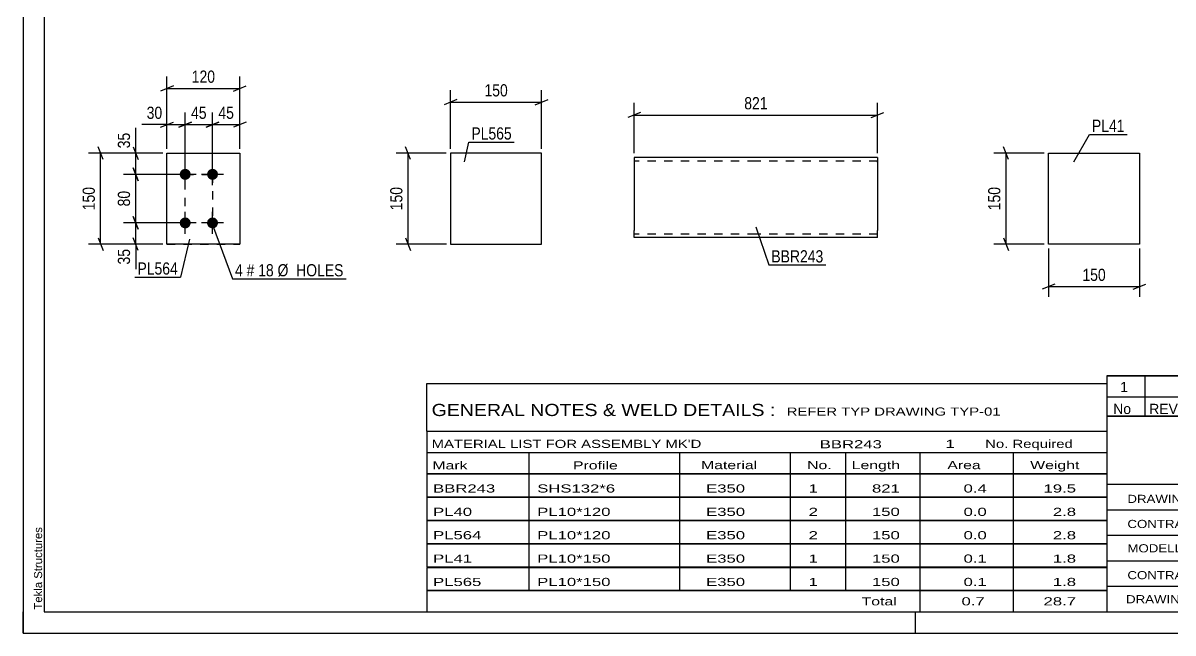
# Model space of a CAD drawing. Header units: millimetres. Extents: x 0 to 420, y 0 to 297.
# Drawn here: x 0 to 270.6, y 0 to 143.6 of the extents above; entities that cross this region are included whole.
import ezdxf

# ---------------------------------------------------------------- set-up
doc = ezdxf.new("R2010")
doc.units = ezdxf.units.MM
doc.linetypes.add('DXK_LINE_DOT2', pattern=[3.9198, 1.9599, -1.9599])
doc.styles.add('Arial', font='ARIAL.TTF', dxfattribs={"height": 0.2})
doc.styles.add('Arial Narrow', font='ARIALN.TTF', dxfattribs={"height": 0.2})

# ---------------------------------------------------------------- blocks, each defined once
blk = doc.blocks.new('Unknown-585697719-1128')
at = {"color": 5, "linetype": 'Continuous'}
for p, q in [((0, 297), (0, 0)), ((5, 292), (5, 5)), ((0, 0), (0, 5)), ((5, 5), (415, 5)), ((210, 0), (210, 5)), ((0, 0), (420, 0))]:
    blk.add_line(p, q, dxfattribs=at)
at = {"color": 174, "linetype": 'Continuous', "style": 'Arial'}
blk.add_text('Tekla Structures', height=1.9102, rotation=90, dxfattribs=at).set_placement((4.5, 5.5))
blk = doc.blocks.new('Bolt-585697719-1585 - 1564')
at = {"linetype": 'Continuous'}
for points in [[(38.16, 106.66), (37.9, 106.68), (37.64, 106.77), (37.41, 106.9), (37.21, 107.08), (37.05, 107.3), (36.94, 107.55), (36.89, 107.81), (36.89, 108.08), (36.94, 108.34), (37.05, 108.59), (37.21, 108.8), (37.41, 108.98), (37.64, 109.12), (37.9, 109.2), (38.16, 109.23), (38.43, 109.2), (38.69, 109.12), (38.92, 108.98), (39.12, 108.8), (39.28, 108.59), (39.39, 108.34), (39.44, 108.08), (39.44, 107.81), (39.39, 107.55), (39.28, 107.3), (39.12, 107.08), (38.92, 106.9), (38.69, 106.77), (38.43, 106.68)], [(44.59, 106.66), (44.33, 106.68), (44.07, 106.77), (43.84, 106.9), (43.64, 107.08), (43.48, 107.3), (43.37, 107.55), (43.31, 107.81), (43.31, 108.08), (43.37, 108.34), (43.48, 108.59), (43.64, 108.8), (43.84, 108.98), (44.07, 109.12), (44.33, 109.2), (44.59, 109.23), (44.86, 109.2), (45.12, 109.12), (45.35, 108.98), (45.55, 108.8), (45.71, 108.59), (45.82, 108.34), (45.87, 108.08), (45.87, 107.81), (45.82, 107.55), (45.71, 107.3), (45.55, 107.08), (45.35, 106.9), (45.12, 106.77), (44.86, 106.68)], [(38.16, 95.23), (37.9, 95.26), (37.64, 95.34), (37.41, 95.47), (37.21, 95.65), (37.05, 95.87), (36.94, 96.12), (36.89, 96.38), (36.89, 96.65), (36.94, 96.91), (37.05, 97.16), (37.21, 97.37), (37.41, 97.55), (37.64, 97.69), (37.9, 97.77), (38.16, 97.8), (38.43, 97.77), (38.69, 97.69), (38.92, 97.55), (39.12, 97.37), (39.28, 97.16), (39.39, 96.91), (39.44, 96.65), (39.44, 96.38), (39.39, 96.12), (39.28, 95.87), (39.12, 95.65), (38.92, 95.47), (38.69, 95.34), (38.43, 95.26)], [(44.59, 95.23), (44.33, 95.26), (44.07, 95.34), (43.84, 95.47), (43.64, 95.65), (43.48, 95.87), (43.37, 96.12), (43.31, 96.38), (43.31, 96.65), (43.37, 96.91), (43.48, 97.16), (43.64, 97.37), (43.84, 97.55), (44.07, 97.69), (44.33, 97.77), (44.59, 97.8), (44.86, 97.77), (45.12, 97.69), (45.35, 97.55), (45.55, 97.37), (45.71, 97.16), (45.82, 96.91), (45.87, 96.65), (45.87, 96.38), (45.82, 96.12), (45.71, 95.87), (45.55, 95.65), (45.35, 95.47), (45.12, 95.34), (44.86, 95.26)]]:
    blk.add_hatch(color=1, dxfattribs=at).paths.add_polyline_path(points)
at = {"color": 1, "linetype": 'Continuous'}
for p, q in [((38.16, 105.37), (38.16, 110.51)), ((44.59, 105.37), (44.59, 110.51)), ((40.74, 107.94), (35.59, 107.94)), ((47.16, 107.94), (42.02, 107.94)), ((38.16, 93.94), (38.16, 99.09)), ((44.59, 93.94), (44.59, 99.09)), ((40.74, 96.51), (35.59, 96.51)), ((47.16, 96.51), (42.02, 96.51))]:
    blk.add_line(p, q, dxfattribs=at)
blk = doc.blocks.new('Part-585697719-1580 - 1564')
at = {"color": 2, "linetype": 'Continuous'}
for p, q in [((33.88, 112.94), (51.02, 112.94)), ((33.88, 91.51), (33.88, 112.94)), ((51.02, 112.94), (51.02, 112.94)), ((51.02, 112.94), (51.02, 91.51)), ((51.02, 91.51), (33.88, 91.51)), ((33.88, 91.51), (33.88, 91.51))]:
    blk.add_line(p, q, dxfattribs=at)
at = {"color": 7, "linetype": 'DXK_LINE_DOT2'}
for p, q in [((33.88, 112.94), (51.02, 112.94)), ((33.88, 91.51), (51.02, 91.51)), ((33.88, 91.51), (33.88, 91.51))]:
    blk.add_line(p, q, dxfattribs=at)
blk = doc.blocks.new('Part-585697719-1238 - 1220')
at = {"color": 2, "linetype": 'Continuous'}
for p, q in [((241.32, 91.51), (241.32, 112.94)), ((241.32, 112.94), (262.74, 112.94)), ((262.74, 112.94), (262.74, 91.51)), ((262.74, 91.51), (241.32, 91.51))]:
    blk.add_line(p, q, dxfattribs=at)
blk = doc.blocks.new('Part-585697719-1540 - 1524')
at = {"color": 2, "linetype": 'Continuous'}
for p, q in [((122.04, 112.94), (100.61, 112.94)), ((100.61, 112.94), (100.62, 91.51)), ((122.04, 91.51), (122.04, 112.94)), ((100.62, 91.51), (122.04, 91.51))]:
    blk.add_line(p, q, dxfattribs=at)
blk = doc.blocks.new('Part-585697719-1431 - 1415')
at = {"color": 2, "linetype": 'Continuous'}
for p, q in [((172.41, 111.9), (143.84, 111.9)), ((143.84, 111.9), (143.84, 94.76)), ((201.09, 111.9), (172.51, 111.9)), ((201.09, 111.9), (201.09, 94.76)), ((143.84, 93.54), (143.84, 94.76)), ((201.09, 93.04), (201.09, 94.76)), ((143.84, 93.17), (143.84, 93.54)), ((143.84, 93.04), (143.84, 93.17)), ((172.41, 93.04), (143.84, 93.04)), ((201.09, 93.04), (172.51, 93.04))]:
    blk.add_line(p, q, dxfattribs=at)
at = {"color": 7, "linetype": 'DXK_LINE_DOT2'}
for p, q in [((172.41, 111.04), (143.84, 111.04)), ((201.09, 111.04), (172.51, 111.04)), ((201.09, 111.04), (201.09, 110.98)), ((201.09, 110.98), (201.09, 111.04)), ((201.09, 110.84), (201.09, 110.98)), ((201.09, 110.98), (201.09, 110.84)), ((143.84, 94.1), (143.84, 94.76)), ((143.84, 93.54), (143.84, 94.43)), ((143.84, 93.9), (143.84, 93.96)), ((143.84, 93.9), (143.84, 93.96)), ((172.41, 93.9), (143.84, 93.9)), ((143.84, 93.04), (143.84, 93.04)), ((201.09, 93.9), (172.51, 93.9)), ((201.09, 93.96), (201.09, 94.43)), ((201.09, 93.9), (201.09, 93.96))]:
    blk.add_line(p, q, dxfattribs=at)
blk = doc.blocks.new('Rectangle-585697719-1700 - 1564')
at = {"color": 1, "linetype": 'DXK_LINE_DOT2'}
blk.add_lwpolyline([(38.16, 107.94), (44.59, 107.94), (44.59, 96.51), (38.16, 96.51), (38.16, 107.94)], close=True, dxfattribs=at)
blk = doc.blocks.new('StraightDimension-585697719-1587 - 1564')
at = {"color": 7, "linetype": 'Continuous'}
for p, q in [((33.88, 113.94), (33.88, 131)), ((51.02, 113.94), (51.02, 131)), ((35.38, 128.75), (32.38, 127.55)), ((33.88, 128.15), (51.02, 128.15)), ((49.52, 127.55), (52.52, 128.75))]:
    blk.add_line(p, q, dxfattribs=at)
at = {"color": 0}
blk.add_wipeout([(45.79, 128.9), (45.79, 133.1), (39.11, 133.1), (39.11, 128.9)], dxfattribs=at)
at = {"color": 3, "style": 'Arial Narrow'}
blk.add_text('120', height=2.863, dxfattribs=at).set_placement((39.71, 129.5))
blk = doc.blocks.new('StraightDimension-585697719-1687 - 1564')
at = {"color": 7, "linetype": 'Continuous'}
for p, q in [((25.93, 98.01), (27.13, 95.01)), ((37.16, 96.51), (23.68, 96.51)), ((26.53, 91.51), (26.53, 96.51)), ((27.13, 90.01), (25.93, 93.01)), ((32.88, 91.51), (23.68, 91.51))]:
    blk.add_line(p, q, dxfattribs=at)
at = {"color": 0}
blk.add_wipeout([(25.78, 90.99), (21.58, 90.99), (21.58, 86.13), (25.78, 86.13)], dxfattribs=at)
at = {"color": 7, "linetype": 'Continuous'}
blk.add_line((26.53, 91.51), (26.53, 85.61), dxfattribs=at)
blk.add_line((26.53, 91.51), (26.53, 85.61), dxfattribs=at)
at = {"color": 3, "style": 'Arial Narrow'}
blk.add_text('35', height=2.863, rotation=90.0002, dxfattribs=at).set_placement((25.18, 86.73))
blk = doc.blocks.new('StraightDimension-585697719-1623 - 1564')
at = {"color": 7, "linetype": 'Continuous'}
for p, q in [((38.16, 108.94), (38.16, 122.5)), ((44.59, 108.94), (44.59, 122.5)), ((36.66, 119.05), (39.66, 120.25)), ((38.16, 119.65), (44.59, 119.65)), ((46.09, 120.25), (43.09, 119.05))]:
    blk.add_line(p, q, dxfattribs=at)
at = {"color": 0}
blk.add_wipeout([(43.81, 120.4), (43.81, 124.6), (38.95, 124.6), (38.95, 120.4)], dxfattribs=at)
at = {"color": 3, "style": 'Arial Narrow'}
blk.add_text('45', height=2.863, dxfattribs=at).set_placement((39.55, 121))
blk = doc.blocks.new('StraightDimension-585697719-1607 - 1564')
at = {"color": 7, "linetype": 'Continuous'}
for p, q in [((44.59, 108.94), (44.59, 122.5)), ((51.02, 113.94), (51.02, 122.5)), ((43.09, 119.05), (46.09, 120.25)), ((44.59, 119.65), (51.02, 119.65)), ((52.52, 120.25), (49.52, 119.05))]:
    blk.add_line(p, q, dxfattribs=at)
at = {"color": 0}
blk.add_wipeout([(50.24, 120.4), (50.24, 124.6), (45.38, 124.6), (45.38, 120.4)], dxfattribs=at)
at = {"color": 3, "style": 'Arial Narrow'}
blk.add_text('45', height=2.863, dxfattribs=at).set_placement((45.98, 121))
blk = doc.blocks.new('StraightDimension-585697719-1633 - 1564')
at = {"color": 7, "linetype": 'Continuous'}
for p, q in [((33.88, 113.94), (33.88, 122.5)), ((38.16, 108.94), (38.16, 122.5)), ((32.38, 119.05), (35.38, 120.25)), ((33.88, 119.65), (38.16, 119.65)), ((39.66, 120.25), (36.66, 119.05))]:
    blk.add_line(p, q, dxfattribs=at)
at = {"color": 0}
blk.add_wipeout([(33.35, 120.4), (33.35, 124.6), (28.5, 124.6), (28.5, 120.4)], dxfattribs=at)
at = {"color": 7, "linetype": 'Continuous'}
blk.add_line((33.88, 119.65), (27.97, 119.65), dxfattribs=at)
blk.add_line((33.88, 119.65), (27.97, 119.65), dxfattribs=at)
at = {"color": 3, "style": 'Arial Narrow'}
blk.add_text('30', height=2.863, dxfattribs=at).set_placement((29.1, 121))
blk = doc.blocks.new('StraightDimension-585697719-1647 - 1564')
at = {"color": 7, "linetype": 'Continuous'}
for p, q in [((18.85, 111.44), (17.65, 114.44)), ((32.88, 112.94), (15.4, 112.94)), ((18.25, 91.51), (18.25, 112.94)), ((17.65, 93.01), (18.85, 90.01)), ((32.88, 91.51), (15.4, 91.51))]:
    blk.add_line(p, q, dxfattribs=at)
at = {"color": 0}
blk.add_wipeout([(17.5, 105.57), (13.3, 105.57), (13.3, 98.89), (17.5, 98.89)], dxfattribs=at)
at = {"color": 3, "style": 'Arial Narrow'}
blk.add_text('150', height=2.863, rotation=90.0002, dxfattribs=at).set_placement((16.9, 99.49))
blk = doc.blocks.new('StraightDimension-585697719-1664 - 1564')
at = {"color": 7, "linetype": 'Continuous'}
for p, q in [((25.93, 114.44), (27.13, 111.44)), ((32.88, 112.94), (23.68, 112.94)), ((26.53, 107.94), (26.53, 112.94)), ((27.13, 106.44), (25.93, 109.44)), ((37.16, 107.94), (23.68, 107.94))]:
    blk.add_line(p, q, dxfattribs=at)
at = {"color": 0}
blk.add_wipeout([(25.78, 118.32), (21.58, 118.32), (21.58, 113.47), (25.78, 113.47)], dxfattribs=at)
at = {"color": 7, "linetype": 'Continuous'}
blk.add_line((26.53, 112.94), (26.53, 118.85), dxfattribs=at)
blk.add_line((26.53, 112.94), (26.53, 118.85), dxfattribs=at)
at = {"color": 3, "style": 'Arial Narrow'}
blk.add_text('35', height=2.863, rotation=90.0002, dxfattribs=at).set_placement((25.18, 114.07))
blk = doc.blocks.new('StraightDimension-585697719-1677 - 1564')
at = {"color": 7, "linetype": 'Continuous'}
for p, q in [((25.93, 109.44), (27.13, 106.44)), ((37.16, 107.94), (23.68, 107.94)), ((26.53, 96.51), (26.53, 107.94)), ((27.13, 95.01), (25.93, 98.01)), ((37.16, 96.51), (23.68, 96.51))]:
    blk.add_line(p, q, dxfattribs=at)
at = {"color": 0}
blk.add_wipeout([(25.78, 104.66), (21.58, 104.66), (21.58, 99.8), (25.78, 99.8)], dxfattribs=at)
at = {"color": 3, "style": 'Arial Narrow'}
blk.add_text('80', height=2.863, rotation=90.0002, dxfattribs=at).set_placement((25.18, 100.4))
blk = doc.blocks.new('StraightDimension-585697719-1241 - 1220')
at = {"color": 7, "linetype": 'Continuous'}
for p, q in [((241.32, 90.51), (241.32, 79.11)), ((262.74, 90.51), (262.74, 79.11)), ((242.82, 82.11), (239.82, 80.91)), ((241.32, 81.51), (262.74, 81.51)), ((261.24, 80.91), (264.24, 82.11))]:
    blk.add_line(p, q, dxfattribs=at)
at = {"color": 0}
blk.add_wipeout([(255.37, 82.26), (255.37, 86.46), (248.69, 86.46), (248.69, 82.26)], dxfattribs=at)
at = {"color": 3, "style": 'Arial Narrow'}
blk.add_text('150', height=2.863, dxfattribs=at).set_placement((249.29, 82.86))
blk = doc.blocks.new('StraightDimension-585697719-1246 - 1220')
at = {"color": 7, "linetype": 'Continuous'}
for p, q in [((231.92, 111.44), (230.72, 114.44)), ((240.32, 112.94), (228.47, 112.94)), ((231.32, 91.51), (231.32, 112.94)), ((230.72, 93.01), (231.92, 90.01)), ((240.32, 91.51), (228.47, 91.51))]:
    blk.add_line(p, q, dxfattribs=at)
at = {"color": 0}
blk.add_wipeout([(230.57, 105.57), (226.37, 105.57), (226.37, 98.89), (230.57, 98.89)], dxfattribs=at)
at = {"color": 3, "style": 'Arial Narrow'}
blk.add_text('150', height=2.863, rotation=90.0002, dxfattribs=at).set_placement((229.97, 99.49))
blk = doc.blocks.new('StraightDimension-585697719-1551 - 1524')
at = {"color": 7, "linetype": 'Continuous'}
for p, q in [((100.61, 113.94), (100.61, 127.79)), ((122.04, 113.94), (122.04, 127.79)), ((102.11, 125.54), (99.11, 124.34)), ((100.61, 124.94), (122.04, 124.94)), ((120.54, 124.34), (123.54, 125.54))]:
    blk.add_line(p, q, dxfattribs=at)
at = {"color": 0}
blk.add_wipeout([(114.67, 125.69), (114.67, 129.89), (107.99, 129.89), (107.99, 125.69)], dxfattribs=at)
at = {"color": 3, "style": 'Arial Narrow'}
blk.add_text('150', height=2.863, dxfattribs=at).set_placement((108.59, 126.29))
blk = doc.blocks.new('StraightDimension-585697719-1542 - 1524')
at = {"color": 7, "linetype": 'Continuous'}
for p, q in [((91.22, 111.44), (90.02, 114.44)), ((99.61, 112.94), (87.77, 112.94)), ((90.62, 91.51), (90.62, 112.94)), ((90.02, 93.01), (91.22, 90.01)), ((99.62, 91.51), (87.77, 91.51))]:
    blk.add_line(p, q, dxfattribs=at)
at = {"color": 0}
blk.add_wipeout([(89.87, 105.57), (85.67, 105.57), (85.67, 98.89), (89.87, 98.89)], dxfattribs=at)
at = {"color": 3, "style": 'Arial Narrow'}
blk.add_text('150', height=2.863, rotation=90.0002, dxfattribs=at).set_placement((89.27, 99.49))
blk = doc.blocks.new('StraightDimension-585697719-1511 - 1415')
at = {"color": 7, "linetype": 'Continuous'}
for p, q in [((143.84, 112.9), (143.84, 124.75)), ((201.09, 112.9), (201.09, 124.75)), ((145.34, 122.5), (142.34, 121.3)), ((143.84, 121.9), (201.09, 121.9)), ((199.59, 121.3), (202.59, 122.5))]:
    blk.add_line(p, q, dxfattribs=at)
at = {"color": 0}
blk.add_wipeout([(175.81, 122.65), (175.81, 126.85), (169.12, 126.85), (169.12, 122.65)], dxfattribs=at)
at = {"color": 3, "style": 'Arial Narrow'}
blk.add_text('821', height=2.863, dxfattribs=at).set_placement((169.72, 123.25))
blk = doc.blocks.new('Unknown-585697719-3479')
at = {"color": 7, "linetype": 'Continuous'}
for p, q in [((255, 60.55), (415, 60.55)), ((415, 60.55), (255, 60.55)), ((255, 60.55), (255, 55.55)), ((264, 60.55), (264, 55.55)), ((288, 60.55), (288, 55.55)), ((385, 60.55), (385, 55.55)), ((415, 60.55), (415, 55.55)), ((255, 55.55), (415, 55.55)), ((255, 55.55), (255, 51.05)), ((255, 55.55), (415, 55.55)), ((264, 55.55), (264, 51.05)), ((288, 55.55), (288, 51.05)), ((385, 55.55), (385, 51.05)), ((415, 55.55), (415, 51.05)), ((415, 51.05), (255, 51.05))]:
    blk.add_line(p, q, dxfattribs=at)
at = {"color": 7, "linetype": 'Continuous', "style": 'Arial Narrow'}
for s, height, width, p in [('1', 2.39, 1.196471, (258.16, 56.7)), ('0', 2.39, 1.196471, (273, 56.7)), ('ISSUED FOR CONSTRUCTION', 2.3861, 1.196471, (290, 56.7)), ('17.03.2026', 2.386, 1.196471, (391, 56.7)), ('No', 2.386, 1.2, (256.54, 51.55)), ('REV MARK', 2.386, 1.2, (265, 51.55)), ('REVISION DESCRIPTION', 2.3861, 1.2, (290, 51.55)), ('REV. DATE', 2.386, 1.2, (390.28, 51.55))]:
    blk.add_text(s, height=height, dxfattribs=dict(at, width=width)).set_placement(p)
blk = doc.blocks.new('Unknown-585697719-3478')
at = {"color": 7, "linetype": 'Continuous'}
for p, q in [((255, 51.05), (255, 5)), ((255, 51.05), (415, 51.05)), ((415, 51), (415, 5)), ((255, 35), (415, 35)), ((295.14, 35), (295.14, 5)), ((255, 29), (415, 29)), ((397, 5.05), (397, 29.05)), ((255, 23), (415, 23)), ((339.14, 23), (339.14, 5)), ((255, 17), (415, 17)), ((255, 11), (397, 11)), ((255, 5), (415, 5))]:
    blk.add_line(p, q, dxfattribs=at)
at = {"color": 7, "style": 'Arial Narrow'}
for s, height, width, p in [('DRAWING TITLE', 1.9089, 1.425378, (259.88, 30.61)), ('BC-BRACE', 1.909, 1.425378, (296.81, 30.59)), ('CONTRACT', 1.909, 1.425378, (259.88, 24.71)), ('TERMINAL BUILDING', 1.9089, 1.425378, (297.06, 25.07)), ('MODELLED BY', 1.9089, 1.425378, (259.88, 18.98)), ('GSK', 1.909, 1.425378, (296.88, 19.04)), ('ISSUED', 1.909, 1.425378, (339.94, 18.64)), ('17.03.2026', 1.909, 1.425378, (356.69, 18.52)), ('CONTRACT NO', 1.9089, 1.425378, (259.88, 12.66)), ('AN-C-1376', 1.909, 1.425378, (297.23, 12.78)), ('SCALE', 1.909, 1.425378, (339.94, 12.65)), ('A1', 6.204, 1.25, (401.24, 7.2)), ('DRAWING No', 1.909, 1.425378, (259.56, 7)), ('[BBR.243]', 1.909, 1.425378, (297.46, 6.99)), ('1', 3.34, 1.5, (376.91, 5.68)), ('REVISION No.', 1.9089, 1.425378, (339.94, 5.77))]:
    blk.add_text(s, height=height, dxfattribs=dict(at, width=width)).set_placement(p)
at = {"color": 7, "linetype": 'Continuous', "style": 'Arial Narrow'}
for s, height, width, p in [('PH #', 2.1, 1.42538, (402.4, 24.55)), ('101', 2.1, 1.42538, (403.41, 18.55)), ('NTS', 1.909, 1.425378, (357, 13.05))]:
    blk.add_text(s, height=height, dxfattribs=dict(at, width=width)).set_placement(p)
blk = doc.blocks.new('Unknown-585697719-3480')
at = {"color": 7, "linetype": 'Continuous'}
for p, q in [((95, 58.75), (255, 58.75)), ((95, 47.5), (95, 58.75)), ((255, 58.75), (255, 47.5)), ((95, 47.5), (255, 47.5)), ((95, 47.5), (95, 42.5)), ((255, 47.5), (255, 42.5)), ((95, 42.5), (255, 42.5)), ((95, 42.5), (95, 37.5)), ((119, 42.5), (119, 37.5)), ((154.5, 42.5), (154.5, 37.5)), ((180.5, 42.5), (180.5, 37.5)), ((193.5, 42.5), (193.5, 37.5)), ((211, 42.5), (211, 37.5)), ((233, 42.5), (233, 37.5)), ((255, 42.5), (255, 37.5)), ((95, 37.5), (255, 37.5)), ((95, 37.45), (95, 32.05)), ((95, 37.45), (255, 37.45)), ((119, 37.5), (119, 32)), ((154.5, 37.5), (154.5, 32)), ((180.5, 37.5), (180.5, 32)), ((193.5, 37.5), (193.5, 32)), ((211, 37.5), (211, 32)), ((233, 37.5), (233, 32)), ((255, 37.45), (255, 32.05)), ((95, 32.05), (255, 32.05)), ((95, 31.95), (95, 26.55)), ((95, 31.95), (255, 31.95)), ((119, 32), (119, 26.5)), ((154.5, 32), (154.5, 26.5)), ((180.5, 32), (180.5, 26.5)), ((193.5, 32), (193.5, 26.5)), ((211, 32), (211, 26.5)), ((233, 32), (233, 26.5)), ((255, 31.95), (255, 26.55)), ((95, 26.55), (255, 26.55)), ((95, 26.45), (95, 21.05)), ((95, 26.45), (255, 26.45)), ((119, 26.5), (119, 21)), ((154.5, 26.5), (154.5, 21)), ((180.5, 26.5), (180.5, 21)), ((193.5, 26.5), (193.5, 21)), ((211, 26.5), (211, 21)), ((233, 26.5), (233, 21)), ((255, 26.45), (255, 21.05)), ((95, 21.05), (255, 21.05)), ((95, 20.95), (95, 15.55)), ((95, 20.95), (255, 20.95)), ((119, 21), (119, 15.5)), ((154.5, 21), (154.5, 15.5)), ((180.5, 21), (180.5, 15.5)), ((193.5, 21), (193.5, 15.5)), ((211, 21), (211, 15.5)), ((233, 21), (233, 15.5)), ((255, 20.95), (255, 15.55)), ((95, 15.55), (255, 15.55)), ((95, 15.45), (95, 10.05)), ((95, 15.45), (255, 15.45)), ((119, 15.5), (119, 10)), ((154.5, 15.5), (154.5, 10)), ((180.5, 15.5), (180.5, 10)), ((193.5, 15.5), (193.5, 10)), ((211, 15.5), (211, 10)), ((233, 15.5), (233, 10)), ((255, 15.45), (255, 10.05)), ((95, 10.05), (255, 10.05)), ((95, 10), (255, 10)), ((95, 10), (95, 5)), ((211, 10), (211, 5)), ((233, 10), (233, 5)), ((255, 10), (255, 5)), ((95, 5), (255, 5))]:
    blk.add_line(p, q, dxfattribs=at)
at = {"color": 7, "style": 'Arial Narrow'}
for s, height, width, p in [('GENERAL NOTES & WELD DETAILS :', 2.8633, 1.4, (96.15, 51.06)), ('REFER TYP DRAWING TYP-01', 1.9089, 1.6, (179.7, 51.16)), ("MATERIAL LIST FOR ASSEMBLY MK'D", 1.9089, 1.6, (96.15, 43.56)), ('BBR243', 1.909, 1.794707, (187.48, 43.47)), ('1', 1.91, 1.794707, (217.08, 43.56)), ('No. Required', 1.9089, 1.6, (226.41, 43.56)), ('Mark', 1.909, 1.7, (96.34, 38.5)), ('Profile', 1.909, 1.7, (129.41, 38.5)), ('Material', 1.909, 1.7, (159.54, 38.56)), ('No.', 1.909, 1.7, (184.5, 38.56)), ('Length', 1.909, 1.7, (195, 38.56)), ('Area', 1.909, 1.7, (217.5, 38.56)), ('Weight', 1.909, 1.7, (237, 38.56))]:
    blk.add_text(s, height=height, dxfattribs=dict(at, width=width)).set_placement(p)
at = {"color": 7, "linetype": 'Continuous', "style": 'Arial Narrow'}
for s, height, width, p in [('BBR243', 1.909, 1.794707, (96.5, 33.06)), ('SHS132*6', 1.909, 1.794707, (121, 33.06)), ('E350', 1.909, 1.794707, (160.74, 33.06)), ('1', 1.91, 1.794707, (184.86, 33.06)), ('821', 1.909, 1.794707, (199.77, 33.06)), ('0.4', 1.909, 1.794707, (221.32, 33.06)), ('19.5', 1.909, 1.794707, (240.14, 33.06)), ('PL40', 1.909, 1.794707, (96.5, 27.56)), ('PL10*120', 1.909, 1.794707, (121, 27.56)), ('E350', 1.909, 1.794707, (160.74, 27.56)), ('2', 1.91, 1.794707, (184.86, 27.56)), ('150', 1.909, 1.794707, (199.77, 27.56)), ('0.0', 1.909, 1.794707, (221.32, 27.56)), ('2.8', 1.909, 1.794707, (242.33, 27.56)), ('PL564', 1.909, 1.794707, (96.5, 22.06)), ('PL10*120', 1.909, 1.794707, (121, 22.06)), ('E350', 1.909, 1.794707, (160.74, 22.06)), ('2', 1.91, 1.794707, (184.86, 22.06)), ('150', 1.909, 1.794707, (199.77, 22.06)), ('0.0', 1.909, 1.794707, (221.32, 22.06)), ('2.8', 1.909, 1.794707, (242.33, 22.06)), ('PL41', 1.909, 1.794707, (96.5, 16.56)), ('PL10*150', 1.909, 1.794707, (121, 16.56)), ('E350', 1.909, 1.794707, (160.74, 16.56)), ('1', 1.91, 1.794707, (184.86, 16.56)), ('150', 1.909, 1.794707, (199.77, 16.56)), ('0.1', 1.909, 1.794707, (221.32, 16.56)), ('1.8', 1.909, 1.794707, (242.33, 16.56)), ('PL565', 1.909, 1.794707, (96.5, 11.06)), ('PL10*150', 1.909, 1.794707, (121, 11.06)), ('E350', 1.909, 1.794707, (160.74, 11.06)), ('1', 1.91, 1.794707, (184.86, 11.06)), ('150', 1.909, 1.794707, (199.77, 11.06)), ('0.1', 1.909, 1.794707, (221.32, 11.06)), ('1.8', 1.909, 1.794707, (242.33, 11.06)), ('Total', 1.909, 1.7, (197.33, 6.5)), ('0.7', 1.909, 1.794707, (220.83, 6.5)), ('28.7', 1.909, 1.794707, (240.14, 6.5))]:
    blk.add_text(s, height=height, dxfattribs=dict(at, width=width)).set_placement(p)
blk = doc.blocks.new('Mark-585697719-1576 - 1564')
at = {"color": 0}
blk.add_wipeout([(36.44, 84.35), (36.44, 87.35), (26.94, 87.35), (26.94, 84.35)], dxfattribs=at)
blk.add_wipeout([(36.44, 84.35), (36.44, 87.35), (26.94, 87.35), (26.94, 84.35)], dxfattribs=at)
at = {"color": 30, "linetype": 'Continuous'}
for p in [(39.15, 92.71), (26.34, 83.75)]:
    blk.add_line(p, (37.04, 83.75), dxfattribs=at)
at = {"color": 3, "style": 'Arial Narrow'}
blk.add_text('PL564', height=2.863, dxfattribs=at).set_placement((26.94, 84.35))
blk = doc.blocks.new('Mark-585697719-1581 - 1564')
at = {"color": 0}
blk.add_wipeout([(51.72, 83.94), (51.72, 86.94), (49.89, 86.94), (49.89, 83.94)], dxfattribs=at)
blk.add_wipeout([(51.72, 83.94), (51.72, 86.94), (49.89, 86.94), (49.89, 83.94)], dxfattribs=at)
at = {"color": 7, "linetype": 'Continuous'}
blk.add_line((44.6, 96.08), (49.29, 83.34), dxfattribs=at)
at = {"color": 0}
blk.add_wipeout([(54.44, 83.94), (54.44, 86.94), (52.62, 86.94), (52.62, 83.94)], dxfattribs=at)
blk.add_wipeout([(54.44, 83.94), (54.44, 86.94), (52.62, 86.94), (52.62, 83.94)], dxfattribs=at)
at = {"color": 3, "style": 'Arial Narrow'}
blk.add_text('4', height=2.86, dxfattribs=at).set_placement((49.89, 83.94))
at = {"color": 0}
blk.add_wipeout([(59, 83.94), (59, 86.94), (55.34, 86.94), (55.34, 83.94)], dxfattribs=at)
blk.add_wipeout([(59, 83.94), (59, 86.94), (55.34, 86.94), (55.34, 83.94)], dxfattribs=at)
at = {"color": 3, "style": 'Arial Narrow'}
blk.add_text('#', height=2.86, dxfattribs=at).set_placement((52.62, 83.94))
at = {"color": 0}
blk.add_wipeout([(75.43, 83.94), (75.43, 86.94), (59.9, 86.94), (59.9, 83.94)], dxfattribs=at)
blk.add_wipeout([(75.43, 83.94), (75.43, 86.94), (59.9, 86.94), (59.9, 83.94)], dxfattribs=at)
at = {"color": 7, "linetype": 'Continuous'}
blk.add_line((49.29, 83.34), (76.03, 83.34), dxfattribs=at)
at = {"color": 3, "style": 'Arial Narrow'}
for s, p in [('18', (55.34, 83.94)), ('Ø  HOLES', (59.9, 83.94))]:
    blk.add_text(s, height=2.863, dxfattribs=at).set_placement(p)
blk = doc.blocks.new('Mark-585697719-1233 - 1220')
at = {"color": 0}
blk.add_wipeout([(259.2, 117.94), (259.2, 120.94), (251.53, 120.94), (251.53, 117.94)], dxfattribs=at)
blk.add_wipeout([(259.2, 117.94), (259.2, 120.94), (251.53, 120.94), (251.53, 117.94)], dxfattribs=at)
at = {"color": 30, "linetype": 'Continuous'}
for p, q in [((247.3, 110.87), (250.93, 117.34)), ((250.93, 117.34), (259.8, 117.34))]:
    blk.add_line(p, q, dxfattribs=at)
at = {"color": 3, "style": 'Arial Narrow'}
blk.add_text('PL41', height=2.863, dxfattribs=at).set_placement((251.53, 117.94))
blk = doc.blocks.new('Mark-585697719-1536 - 1524')
at = {"color": 0}
blk.add_wipeout([(115.01, 116.13), (115.01, 119.13), (105.51, 119.13), (105.51, 116.13)], dxfattribs=at)
blk.add_wipeout([(115.01, 116.13), (115.01, 119.13), (105.51, 119.13), (105.51, 116.13)], dxfattribs=at)
at = {"color": 30, "linetype": 'Continuous'}
for p, q in [((103.86, 110.85), (104.91, 115.53)), ((104.91, 115.53), (115.61, 115.53))]:
    blk.add_line(p, q, dxfattribs=at)
at = {"color": 3, "style": 'Arial Narrow'}
blk.add_text('PL565', height=2.863, dxfattribs=at).set_placement((105.51, 116.13))
blk = doc.blocks.new('Mark-585697719-1427 - 1415')
at = {"color": 0}
blk.add_wipeout([(188.33, 87.21), (188.33, 90.21), (176.09, 90.21), (176.09, 87.21)], dxfattribs=at)
blk.add_wipeout([(188.33, 87.21), (188.33, 90.21), (176.09, 90.21), (176.09, 87.21)], dxfattribs=at)
at = {"color": 30, "linetype": 'Continuous'}
for p, q in [((172.46, 95.61), (175.49, 86.61)), ((175.49, 86.61), (188.93, 86.61))]:
    blk.add_line(p, q, dxfattribs=at)
at = {"color": 3, "style": 'Arial Narrow'}
blk.add_text('BBR243', height=2.863, dxfattribs=at).set_placement((176.09, 87.21))

msp = doc.modelspace()

# ---------------------------------------------------------------- block references
for name in ['Unknown-585697719-1128', 'Part-585697719-1580 - 1564', 'Part-585697719-1540 - 1524', 'Part-585697719-1431 - 1415', 'Part-585697719-1238 - 1220', 'Bolt-585697719-1585 - 1564', 'Rectangle-585697719-1700 - 1564', 'Unknown-585697719-3479', 'Unknown-585697719-3480', 'Unknown-585697719-3478']:
    msp.add_blockref(name, (0, 0))

# ---------------------------------------------------------------- next in the draw order: block references
for name in ['StraightDimension-585697719-1587 - 1564', 'StraightDimension-585697719-1551 - 1524', 'StraightDimension-585697719-1511 - 1415', 'Mark-585697719-1233 - 1220', 'StraightDimension-585697719-1687 - 1564', 'Mark-585697719-1581 - 1564', 'Mark-585697719-1427 - 1415', 'StraightDimension-585697719-1241 - 1220']:
    msp.add_blockref(name, (0, 0))

# ---------------------------------------------------------------- next in the draw order: block references
for name in ['StraightDimension-585697719-1623 - 1564', 'Mark-585697719-1536 - 1524', 'StraightDimension-585697719-1542 - 1524', 'StraightDimension-585697719-1246 - 1220']:
    msp.add_blockref(name, (0, 0))

# ---------------------------------------------------------------- next in the draw order: block references
for name in ['StraightDimension-585697719-1633 - 1564', 'StraightDimension-585697719-1607 - 1564']:
    msp.add_blockref(name, (0, 0))

# ---------------------------------------------------------------- next in the draw order: block references
msp.add_blockref('StraightDimension-585697719-1647 - 1564', (0, 0))

# ---------------------------------------------------------------- next in the draw order: block references
for name in ['StraightDimension-585697719-1664 - 1564', 'Mark-585697719-1576 - 1564']:
    msp.add_blockref(name, (0, 0))

# ---------------------------------------------------------------- next in the draw order: block references
msp.add_blockref('StraightDimension-585697719-1677 - 1564', (0, 0))

doc.saveas('drawing.dxf')
